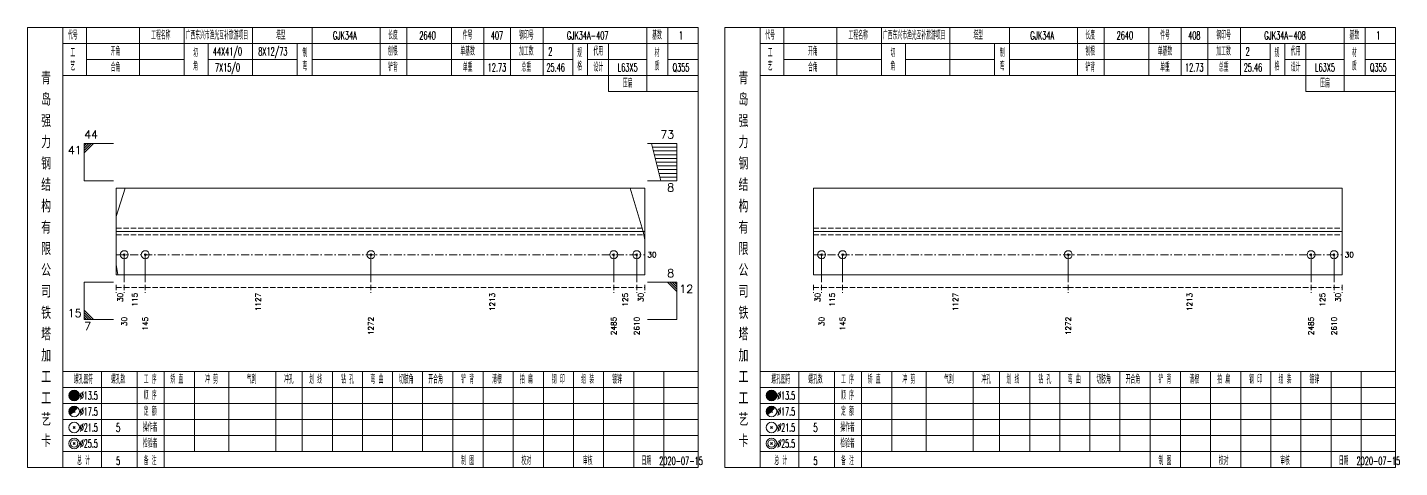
# Model space of a CAD drawing. Extents: x 0 to 2606, y -377 to 6479.
# Drawn here: x 784 to 1299, y 5075 to 5240 of the extents above; entities that cross this region are included whole.
import ezdxf
from ezdxf.enums import TextEntityAlignment as Align

# ---------------------------------------------------------------- set-up
doc = ezdxf.new("R2010")
doc.units = 0
doc.header["$MEASUREMENT"] = 0
doc.linetypes.add('一点画线', pattern=[5.2, 3, -1, 0.2, -1])
doc.linetypes.add('虚线', pattern=[2.75, 2, -0.75])
doc.layers.get('0').update_dxf_attribs({"linetype": 'CONTINUOUS', "lineweight": 25})
doc.layers.add('1', color=7, linetype='CONTINUOUS', lineweight=25)
doc.layers.add('4', color=7, linetype='CONTINUOUS', lineweight=25)
doc.styles.get("Standard").update_dxf_attribs({"font": 'simplex.shx', "width": 0.7, "height": 3, "bigfont": 'gbhzfs.shx'})

msp = doc.modelspace()

# ---------------------------------------------------------------- linework, layer by layer
at = {"color": 7, "linetype": 'Continuous', "lineweight": 13}
for p, q in [((805.5, 5196.5), (816.5, 5196.5)), ((805.5, 5182.5), (805.5, 5196.5)), ((806.38, 5196.5), (805.5, 5195.62)), ((807.25, 5196.5), (805.5, 5194.75)), ((808.12, 5196.5), (805.5, 5193.88)), ((809, 5196.5), (805.5, 5193)), ((1027.6, 5196.5), (1016.6, 5196.5)), ((1021.6, 5182.5), (1018.1, 5196.5)), ((1027.6, 5195.1), (1018.45, 5195.1)), ((1027.6, 5182.5), (1027.6, 5196.5)), ((1027.6, 5193.7), (1018.8, 5193.7)), ((1027.6, 5192.3), (1019.15, 5192.3)), ((1027.6, 5190.9), (1019.5, 5190.9)), ((1027.6, 5189.5), (1019.85, 5189.5)), ((1027.6, 5188.1), (1020.2, 5188.1)), ((1027.6, 5186.7), (1020.55, 5186.7)), ((1027.6, 5185.3), (1020.9, 5185.3)), ((805.5, 5182.5), (816.5, 5182.5)), ((817.5, 5169.15), (820.8, 5179.69)), ((1015, 5163.5), (1010.12, 5179.69)), ((1027.6, 5182.5), (1016.6, 5182.5)), ((1027.6, 5183.9), (1021.25, 5183.9)), ((1015.6, 5160.42), (1015, 5163.5)), ((820.5, 5154.81), (820.5, 5144.5)), ((828.38, 5154.81), (828.38, 5144.5)), ((912.95, 5154.81), (912.95, 5144.5)), ((1003.97, 5154.81), (1003.97, 5144.5)), ((1012.6, 5154.81), (1012.6, 5144.5)), ((1081.9, 5154.81), (1081.9, 5144.5)), ((1089.78, 5154.81), (1089.78, 5144.5)), ((1174.35, 5154.81), (1174.35, 5144.5)), ((1265.37, 5154.81), (1265.37, 5144.5)), ((1274, 5154.81), (1274, 5144.5)), ((817.5, 5151.16), (818.03, 5147.31)), ((805.5, 5144.5), (816.5, 5144.5)), ((805.5, 5144.5), (805.5, 5130.5)), ((1027.6, 5144.5), (1016.6, 5144.5)), ((1024.1, 5144.5), (1027.6, 5141)), ((1024.97, 5144.5), (1027.6, 5141.88)), ((1025.85, 5144.5), (1027.6, 5142.75)), ((1026.72, 5144.5), (1027.6, 5143.62)), ((1027.6, 5144.5), (1027.6, 5130.5)), ((809, 5130.5), (805.5, 5134)), ((808.12, 5130.5), (805.5, 5133.12)), ((807.25, 5130.5), (805.5, 5132.25)), ((806.38, 5130.5), (805.5, 5131.38)), ((805.5, 5130.5), (816.5, 5130.5)), ((1027.6, 5130.5), (1016.6, 5130.5))]:
    msp.add_line(p, q, dxfattribs=at)
at = {"color": 7, "linetype": 'Continuous', "lineweight": 18}
for p, q in [((817.5, 5179.69), (817.5, 5147.31)), ((817.5, 5179.69), (1015.6, 5179.69)), ((1015.6, 5179.69), (1015.6, 5147.31)), ((1078.9, 5179.69), (1078.9, 5147.31)), ((1078.9, 5179.69), (1277, 5179.69)), ((1277, 5179.69), (1277, 5147.31)), ((817.5, 5163.5), (1015.6, 5163.5)), ((1078.9, 5163.5), (1277, 5163.5))]:
    msp.add_line(p, q, dxfattribs=at)
at = {"color": 1, "linetype": '虚线', "lineweight": 18}
for p, q in [((817.5, 5164.69), (1015.6, 5164.69)), ((1078.9, 5164.69), (1277, 5164.69)), ((817.5, 5162.31), (1015.6, 5162.31)), ((1078.9, 5162.31), (1277, 5162.31))]:
    msp.add_line(p, q, dxfattribs=at)
at = {"color": 3, "linetype": '一点画线', "lineweight": 13}
for p, q in [((817.5, 5154.81), (1015.6, 5154.81)), ((1078.9, 5154.81), (1277, 5154.81))]:
    msp.add_line(p, q, dxfattribs=at)
at = {"color": 8, "linetype": '虚线', "lineweight": 9}
for p, q in [((817.5, 5143.5), (817.5, 5140.5)), ((820.5, 5143.5), (820.5, 5140.5)), ((820.5, 5143.5), (820.5, 5140.5)), ((828.38, 5143.5), (828.38, 5140.5)), ((828.38, 5143.5), (828.38, 5140.5)), ((912.95, 5143.5), (912.95, 5140.5)), ((912.95, 5143.5), (912.95, 5140.5)), ((1003.97, 5143.5), (1003.97, 5140.5)), ((1003.97, 5143.5), (1003.97, 5140.5)), ((1012.6, 5143.5), (1012.6, 5140.5)), ((1012.6, 5143.5), (1012.6, 5140.5)), ((1015.6, 5143.5), (1015.6, 5140.5)), ((1078.9, 5143.5), (1078.9, 5140.5)), ((1081.9, 5143.5), (1081.9, 5140.5)), ((1081.9, 5143.5), (1081.9, 5140.5)), ((1089.78, 5143.5), (1089.78, 5140.5)), ((1089.78, 5143.5), (1089.78, 5140.5)), ((1174.35, 5143.5), (1174.35, 5140.5)), ((1174.35, 5143.5), (1174.35, 5140.5)), ((1265.37, 5143.5), (1265.37, 5140.5)), ((1265.37, 5143.5), (1265.37, 5140.5)), ((1274, 5143.5), (1274, 5140.5)), ((1274, 5143.5), (1274, 5140.5)), ((1277, 5143.5), (1277, 5140.5)), ((817.5, 5142.5), (820.5, 5142.5)), ((820.5, 5142.5), (828.38, 5142.5)), ((828.38, 5142.5), (912.95, 5142.5)), ((912.95, 5142.5), (1003.97, 5142.5)), ((1003.97, 5142.5), (1012.6, 5142.5)), ((1012.6, 5142.5), (1015.6, 5142.5)), ((1078.9, 5142.5), (1081.9, 5142.5)), ((1081.9, 5142.5), (1089.78, 5142.5)), ((1089.78, 5142.5), (1174.35, 5142.5)), ((1174.35, 5142.5), (1265.37, 5142.5)), ((1265.37, 5142.5), (1274, 5142.5)), ((1274, 5142.5), (1277, 5142.5))]:
    msp.add_line(p, q, dxfattribs=at)
at = {"layer": '1', "color": 7, "linetype": 'Continuous', "lineweight": 13}
for p, q in [((820.2, 5154.51), (820.8, 5155.11)), ((820.8, 5154.51), (820.2, 5155.11)), ((828.08, 5154.51), (828.68, 5155.11)), ((828.68, 5154.51), (828.08, 5155.11)), ((912.65, 5154.51), (913.25, 5155.11)), ((913.25, 5154.51), (912.65, 5155.11)), ((1003.67, 5154.51), (1004.27, 5155.11)), ((1004.27, 5154.51), (1003.67, 5155.11)), ((1012.3, 5154.51), (1012.9, 5155.11)), ((1012.9, 5154.51), (1012.3, 5155.11)), ((1081.6, 5154.51), (1082.2, 5155.11)), ((1082.2, 5154.51), (1081.6, 5155.11)), ((1089.48, 5154.51), (1090.08, 5155.11)), ((1090.08, 5154.51), (1089.48, 5155.11)), ((1174.05, 5154.51), (1174.65, 5155.11)), ((1174.65, 5154.51), (1174.05, 5155.11)), ((1265.07, 5154.51), (1265.67, 5155.11)), ((1265.67, 5154.51), (1265.07, 5155.11)), ((1273.7, 5154.51), (1274.3, 5155.11)), ((1274.3, 5154.51), (1273.7, 5155.11))]:
    msp.add_line(p, q, dxfattribs=at)
at = {"layer": '1', "color": 7, "linetype": 'Continuous', "lineweight": 18}
for p, q in [((817.5, 5147.31), (1015.6, 5147.31)), ((1078.9, 5147.31), (1277, 5147.31))]:
    msp.add_line(p, q, dxfattribs=at)
at = {"layer": '1', "color": 7, "linetype": 'Continuous', "lineweight": 13}
for centre in [(820.5, 5154.81), (828.38, 5154.81), (912.95, 5154.81), (1003.97, 5154.81), (1012.6, 5154.81), (1081.9, 5154.81), (1089.78, 5154.81), (1174.35, 5154.81), (1265.37, 5154.81), (1274, 5154.81)]:
    msp.add_circle(centre, 1.5, dxfattribs=at)
at = {"layer": '4', "color": 1, "linetype": 'Continuous', "lineweight": 18}
for p, q in [((797.5, 5075), (797.5, 5240)), ((806.4, 5222), (806.4, 5240)), ((826.2, 5222), (826.2, 5240)), ((843, 5222), (843, 5240)), ((868.6, 5222), (868.6, 5240)), ((890.9, 5222), (890.9, 5240)), ((916.4, 5222), (916.4, 5240)), ((926.4, 5222), (926.4, 5240)), ((943.1, 5222), (943.1, 5240)), ((955.3, 5222), (955.3, 5240)), ((965.3, 5222), (965.3, 5240)), ((977.5, 5222), (977.5, 5240)), ((1016.4, 5216), (1016.4, 5240)), ((1024.2, 5222), (1024.2, 5240)), ((1058.9, 5075), (1058.9, 5240)), ((1067.8, 5222), (1067.8, 5240)), ((1087.6, 5222), (1087.6, 5240)), ((1104.4, 5222), (1104.4, 5240)), ((1130, 5222), (1130, 5240)), ((1152.3, 5222), (1152.3, 5240)), ((1177.8, 5222), (1177.8, 5240)), ((1187.8, 5222), (1187.8, 5240)), ((1204.5, 5222), (1204.5, 5240)), ((1216.7, 5222), (1216.7, 5240)), ((1226.7, 5222), (1226.7, 5240)), ((1238.9, 5222), (1238.9, 5240)), ((1277.8, 5216), (1277.8, 5240)), ((1285.6, 5222), (1285.6, 5240)), ((797.5, 5234), (1035.6, 5234)), ((852, 5222), (852, 5234)), ((885.3, 5222), (885.3, 5234)), ((988.6, 5222), (988.6, 5234)), ((994.2, 5222), (994.2, 5234)), ((1002, 5216), (1002, 5234)), ((1058.9, 5234), (1297, 5234)), ((1113.4, 5222), (1113.4, 5234)), ((1146.7, 5222), (1146.7, 5234)), ((1250, 5222), (1250, 5234)), ((1255.6, 5222), (1255.6, 5234)), ((1263.4, 5216), (1263.4, 5234)), ((806.4, 5228), (843, 5228)), ((852, 5228), (885.3, 5228)), ((890.9, 5228), (988.6, 5228)), ((994.2, 5228), (1016.4, 5228)), ((1024.2, 5228), (1035.6, 5228)), ((1067.8, 5228), (1104.4, 5228)), ((1113.4, 5228), (1146.7, 5228)), ((1152.3, 5228), (1250, 5228)), ((1255.6, 5228), (1277.8, 5228)), ((1285.6, 5228), (1297, 5228)), ((797.5, 5222), (1035.6, 5222)), ((1058.9, 5222), (1297, 5222)), ((1002, 5216), (1035.6, 5216)), ((1263.4, 5216), (1297, 5216)), ((797.5, 5111), (1035.6, 5111)), ((812, 5075), (812, 5111)), ((825.3, 5075), (825.3, 5111)), ((835.4, 5075), (835.4, 5111)), ((846.8, 5081), (846.8, 5111)), ((859.7, 5081), (859.7, 5111)), ((877.3, 5081), (877.3, 5111)), ((887.2, 5081), (887.2, 5111)), ((898.5, 5081), (898.5, 5111)), ((909.8, 5081), (909.8, 5111)), ((921.1, 5081), (921.1, 5111)), ((932.3, 5081), (932.3, 5111)), ((943.7, 5081), (943.7, 5111)), ((955, 5081), (955, 5111)), ((966.3, 5081), (966.3, 5111)), ((977.6, 5081), (977.6, 5111)), ((988.9, 5081), (988.9, 5111)), ((1000.2, 5081), (1000.2, 5111)), ((1011.5, 5081), (1011.5, 5111)), ((1022.8, 5081), (1022.8, 5111)), ((1058.9, 5111), (1297, 5111)), ((1073.4, 5075), (1073.4, 5111)), ((1086.7, 5075), (1086.7, 5111)), ((1096.8, 5075), (1096.8, 5111)), ((1108.2, 5081), (1108.2, 5111)), ((1121.1, 5081), (1121.1, 5111)), ((1138.7, 5081), (1138.7, 5111)), ((1148.6, 5081), (1148.6, 5111)), ((1159.9, 5081), (1159.9, 5111)), ((1171.2, 5081), (1171.2, 5111)), ((1182.5, 5081), (1182.5, 5111)), ((1193.7, 5081), (1193.7, 5111)), ((1205.1, 5081), (1205.1, 5111)), ((1216.4, 5081), (1216.4, 5111)), ((1227.7, 5081), (1227.7, 5111)), ((1239, 5081), (1239, 5111)), ((1250.3, 5081), (1250.3, 5111)), ((1261.6, 5081), (1261.6, 5111)), ((1272.9, 5081), (1272.9, 5111)), ((1284.2, 5081), (1284.2, 5111)), ((797.5, 5105), (1035.6, 5105)), ((1058.9, 5105), (1297, 5105)), ((797.5, 5099), (1035.6, 5099)), ((1058.9, 5099), (1297, 5099)), ((797.5, 5093), (1035.6, 5093)), ((1058.9, 5093), (1297, 5093)), ((797.5, 5087), (1035.6, 5087)), ((1058.9, 5087), (1297, 5087)), ((797.5, 5081), (1035.6, 5081)), ((943.7, 5075), (943.7, 5081)), ((955, 5075), (955, 5081)), ((966.3, 5075), (966.3, 5081)), ((977.6, 5075), (977.6, 5081)), ((988.9, 5075), (988.9, 5081)), ((1000.2, 5075), (1000.2, 5081)), ((1011.5, 5075), (1011.5, 5081)), ((1022.8, 5075), (1022.8, 5081)), ((1058.9, 5081), (1297, 5081)), ((1205.1, 5075), (1205.1, 5081)), ((1216.4, 5075), (1216.4, 5081)), ((1227.7, 5075), (1227.7, 5081)), ((1239, 5075), (1239, 5081)), ((1250.3, 5075), (1250.3, 5081)), ((1261.6, 5075), (1261.6, 5081)), ((1272.9, 5075), (1272.9, 5081)), ((1284.2, 5075), (1284.2, 5081))]:
    msp.add_line(p, q, dxfattribs=at)
at = {"layer": '4', "color": 7, "linetype": 'Continuous', "lineweight": 13}
for p, q in [((801.5, 5101.8), (801.9, 5102.2)), ((801.9, 5101.8), (801.5, 5102.2)), ((1062.9, 5101.8), (1063.3, 5102.2)), ((1063.3, 5101.8), (1062.9, 5102.2)), ((801.3, 5089.6), (802.1, 5090.4)), ((802.1, 5089.6), (801.3, 5090.4)), ((1062.7, 5089.6), (1063.5, 5090.4)), ((1063.5, 5089.6), (1062.7, 5090.4)), ((801.3, 5083.6), (802.1, 5084.4)), ((802.1, 5083.6), (801.3, 5084.4)), ((1062.7, 5083.6), (1063.5, 5084.4)), ((1063.5, 5083.6), (1062.7, 5084.4))]:
    msp.add_line(p, q, dxfattribs=at)
at = {"layer": '4', "color": 7, "linetype": 'Continuous', "lineweight": 0}
for p, q in [((801.3, 5095.6), (802.1, 5096.4)), ((801.3, 5096.4), (802.1, 5095.6)), ((1062.7, 5095.6), (1063.5, 5096.4)), ((1062.7, 5096.4), (1063.5, 5095.6))]:
    msp.add_line(p, q, dxfattribs=at)
at = {"layer": '4', "color": 1, "linetype": 'Continuous', "lineweight": 18}
for points in [[(784.2, 5240), (784.2, 5075), (1035.6, 5075), (1035.6, 5240)], [(1045.6, 5240), (1045.6, 5075), (1297, 5075), (1297, 5240)]]:
    msp.add_lwpolyline(points, close=True, dxfattribs=at)
at = {"layer": '4', "color": 7, "linetype": 'Continuous', "lineweight": 13}
for centre, radius in [((801.7, 5102), 2), ((801.7, 5102), 1.8), ((801.7, 5102), 1.6), ((801.7, 5102), 1.4), ((801.7, 5102), 1.2), ((801.7, 5102), 1), ((801.7, 5102), 0.8), ((801.7, 5102), 0.6), ((801.7, 5102), 0.4), ((1063.1, 5102), 2), ((1063.1, 5102), 1.8), ((1063.1, 5102), 1.6), ((1063.1, 5102), 1.4), ((1063.1, 5102), 1.2), ((1063.1, 5102), 1), ((1063.1, 5102), 0.8), ((1063.1, 5102), 0.6), ((1063.1, 5102), 0.4), ((801.7, 5096), 2), ((801.7, 5102), 0.2), ((1063.1, 5096), 2), ((1063.1, 5102), 0.2), ((801.7, 5090), 2), ((1063.1, 5090), 2), ((801.7, 5084), 2), ((801.7, 5084), 1.4), ((1063.1, 5084), 2), ((1063.1, 5084), 1.4)]:
    msp.add_circle(centre, radius, dxfattribs=at)
for centre, radius in [((801.7, 5096), 1.8), ((801.7, 5096), 1.6), ((801.7, 5096), 1.4), ((801.7, 5096), 1.2), ((1063.1, 5096), 1.8), ((1063.1, 5096), 1.6), ((1063.1, 5096), 1.4), ((1063.1, 5096), 1.2), ((801.7, 5096), 1), ((801.7, 5096), 0.8), ((801.7, 5096), 0.6), ((801.7, 5096), 0.4), ((801.7, 5096), 0.2), ((1063.1, 5096), 1), ((1063.1, 5096), 0.8), ((1063.1, 5096), 0.6), ((1063.1, 5096), 0.4), ((1063.1, 5096), 0.2)]:
    msp.add_arc(centre, radius, 45, 225, dxfattribs=at)

# ---------------------------------------------------------------- texts
at = {"color": 7, "linetype": 'Continuous', "lineweight": 13}
msp.add_text('44', height=3, dxfattribs=at).set_placement((805.5, 5197.5), align=Align.BOTTOM_LEFT)
for s, p in [('73', (1026.6, 5197.5)), ('8', (1026.6, 5145.5)), ('15', (804.5, 5130.5))]:
    msp.add_text(s, height=3, dxfattribs=at).set_placement(p, align=Align.BOTTOM_RIGHT)
for s, p in [('41', (804.5, 5195.5)), ('8', (1026.6, 5181.5))]:
    msp.add_text(s, height=3, dxfattribs=at).set_placement(p, align=Align.TOP_RIGHT)
for p in [(1016.6, 5154.81), (1278, 5154.81)]:
    msp.add_text('30', height=2, dxfattribs=at).set_placement(p, align=Align.MIDDLE_LEFT)
for s, p in [('12', (1028.6, 5143.5)), ('7', (805.5, 5129.5))]:
    msp.add_text(s, height=3, dxfattribs=at).set_placement(p, align=Align.TOP_LEFT)
at = {"color": 8, "linetype": 'Continuous', "lineweight": 9}
for s, p in [('30', (819, 5140.5)), ('115', (824.44, 5140.5)), ('1127', (870.66, 5140.5)), ('1213', (958.46, 5140.5)), ('125', (1008.28, 5140.5)), ('30', (1014.1, 5140.5)), ('30', (1080.4, 5140.5)), ('115', (1085.84, 5140.5)), ('1127', (1132.06, 5140.5)), ('1213', (1219.86, 5140.5)), ('125', (1269.68, 5140.5)), ('30', (1275.5, 5140.5))]:
    msp.add_text(s, height=2, rotation=90, dxfattribs=at).set_placement(p, align=Align.MIDDLE_RIGHT)
at = {"layer": '1', "color": 7, "linetype": 'Continuous', "lineweight": 13}
for s, p in [('30', (820.5, 5131.5)), ('145', (828.38, 5131.5)), ('1272', (912.95, 5131.5)), ('2485', (1003.97, 5131.5)), ('2610', (1012.6, 5131.5)), ('30', (1081.9, 5131.5)), ('145', (1089.78, 5131.5)), ('1272', (1174.35, 5131.5)), ('2485', (1265.37, 5131.5)), ('2610', (1274, 5131.5))]:
    msp.add_text(s, height=2, rotation=90, dxfattribs=at).set_placement(p, align=Align.MIDDLE_RIGHT)
at = {"layer": '4', "color": 1, "linetype": 'Continuous', "lineweight": 13}
for s, height, width, p in [('代号', 3, 0.6, (801.2, 5237)), ('工程名称', 3, 0.6, (834.2, 5237)), ('广西东兴市渔光互补旅游项目', 3, 0.6, (855.2, 5237)), ('塔型', 3, 0.6, (879.2, 5237)), ('GJK34A', 3, 0.6, (903.2, 5237)), ('长度', 3, 0.6, (921.2, 5237)), ('2640', 3, 0.6, (934.2, 5237)), ('件号', 3, 0.6, (949.2, 5237)), ('407', 3, 0.6, (960.2, 5237)), ('钢印号', 3, 0.6, (971.2, 5237)), ('GJK34A-407', 3, 0.6, (994.2, 5237)), ('基数', 3, 0.6, (1020.2, 5237)), ('1', 3, 0.6, (1029.2, 5237)), ('代号', 3, 0.6, (1062.6, 5237)), ('工程名称', 3, 0.6, (1095.6, 5237)), ('广西东兴市渔光互补旅游项目', 3, 0.6, (1116.6, 5237)), ('塔型', 3, 0.6, (1140.6, 5237)), ('GJK34A', 3, 0.6, (1164.6, 5237)), ('长度', 3, 0.6, (1182.6, 5237)), ('2640', 3, 0.6, (1195.6, 5237)), ('件号', 3, 0.6, (1210.6, 5237)), ('408', 3, 0.6, (1221.6, 5237)), ('钢印号', 3, 0.6, (1232.6, 5237)), ('GJK34A-408', 3, 0.6, (1255.6, 5237)), ('基数', 3, 0.6, (1281.6, 5237)), ('1', 3, 0.6, (1290.6, 5237)), ('工', 3, 0.6, (801.2, 5230.4)), ('开角', 3, 0.6, (817.2, 5231)), ('切', 3, 0.6, (847.2, 5230.4)), ('44X41/0', 3, 0.6, (859.2, 5231)), ('8X12/73', 3, 0.6, (876.2, 5231)), ('制', 3, 0.6, (888.2, 5230.4)), ('刨根', 3, 0.6, (921.2, 5231)), ('单基数', 3, 0.6, (949.2, 5231)), ('加工数', 3, 0.6, (971.2, 5231)), ('2', 3, 0.6, (980.2, 5231)), ('规', 3, 0.6, (991.2, 5230.4)), ('代用', 3, 0.6, (998.2, 5231)), ('材', 3, 0.6, (1020.2, 5230.4)), ('工', 3, 0.6, (1062.6, 5230.4)), ('开角', 3, 0.6, (1078.6, 5231)), ('切', 3, 0.6, (1108.6, 5230.4)), ('制', 3, 0.6, (1149.6, 5230.4)), ('刨根', 3, 0.6, (1182.6, 5231)), ('单基数', 3, 0.6, (1210.6, 5231)), ('加工数', 3, 0.6, (1232.6, 5231)), ('2', 3, 0.6, (1241.6, 5231)), ('规', 3, 0.6, (1252.6, 5230.4)), ('代用', 3, 0.6, (1259.6, 5231)), ('材', 3, 0.6, (1281.6, 5230.4)), ('艺', 3, 0.6, (801.2, 5225.4)), ('合角', 3, 0.6, (817.2, 5225)), ('角', 3, 0.6, (847.2, 5225.4)), ('7X15/0', 3, 0.6, (859.2, 5225)), ('弯', 3, 0.6, (888.2, 5225.4)), ('铲背', 3, 0.6, (921.2, 5225)), ('单重', 3, 0.6, (949.2, 5225)), ('12.73', 3, 0.6, (960.2, 5225)), ('总重', 3, 0.6, (971.2, 5225)), ('25.46', 3, 0.6, (982.2, 5225)), ('格', 3, 0.6, (991.2, 5225.4)), ('设计', 3, 0.6, (998.2, 5225)), ('L63X5', 3, 0.6, (1009.2, 5225)), ('质', 3, 0.6, (1020.2, 5225.4)), ('Q355', 3, 0.6, (1029.2, 5225)), ('艺', 3, 0.6, (1062.6, 5225.4)), ('合角', 3, 0.6, (1078.6, 5225)), ('角', 3, 0.6, (1108.6, 5225.4)), ('弯', 3, 0.6, (1149.6, 5225.4)), ('铲背', 3, 0.6, (1182.6, 5225)), ('单重', 3, 0.6, (1210.6, 5225)), ('12.73', 3, 0.6, (1221.6, 5225)), ('总重', 3, 0.6, (1232.6, 5225)), ('25.46', 3, 0.6, (1243.6, 5225)), ('格', 3, 0.6, (1252.6, 5225.4)), ('设计', 3, 0.6, (1259.6, 5225)), ('L63X5', 3, 0.6, (1270.6, 5225)), ('质', 3, 0.6, (1281.6, 5225.4)), ('Q355', 3, 0.6, (1290.6, 5225)), ('青', 4.6, 0.8, (791.2, 5221)), ('压扁', 3, 0.6, (1009.2, 5219)), ('青', 4.6, 0.8, (1052.6, 5221)), ('压扁', 3, 0.6, (1270.6, 5219)), ('岛', 4.6, 0.8, (791.2, 5213)), ('岛', 4.6, 0.8, (1052.6, 5213)), ('强', 4.6, 0.8, (791.2, 5205)), ('强', 4.6, 0.8, (1052.6, 5205)), ('力', 4.6, 0.8, (791.2, 5197)), ('力', 4.6, 0.8, (1052.6, 5197)), ('钢', 4.6, 0.8, (791.2, 5189)), ('钢', 4.6, 0.8, (1052.6, 5189)), ('结', 4.6, 0.8, (791.2, 5181)), ('结', 4.6, 0.8, (1052.6, 5181)), ('构', 4.6, 0.8, (791.2, 5173)), ('构', 4.6, 0.8, (1052.6, 5173)), ('有', 4.6, 0.8, (791.2, 5165)), ('有', 4.6, 0.8, (1052.6, 5165)), ('限', 4.6, 0.8, (791.2, 5157)), ('限', 4.6, 0.8, (1052.6, 5157)), ('公', 4.6, 0.8, (791.2, 5149)), ('公', 4.6, 0.8, (1052.6, 5149)), ('司', 4.6, 0.8, (791.2, 5141)), ('司', 4.6, 0.8, (1052.6, 5141)), ('铁', 4.6, 0.8, (791.2, 5133)), ('铁', 4.6, 0.8, (1052.6, 5133)), ('塔', 4.6, 0.8, (791.2, 5125)), ('塔', 4.6, 0.8, (1052.6, 5125)), ('加', 4.6, 0.8, (791.2, 5117)), ('加', 4.6, 0.8, (1052.6, 5117)), ('工', 4.6, 0.8, (791.2, 5109)), ('螺孔图符', 3, 0.6, (805.2, 5108)), ('螺孔数', 3, 0.6, (818.2, 5108)), ('工 序', 3, 0.6, (830.2, 5108)), ('矫 直', 3, 0.6, (840.2, 5108)), ('冲 剪', 3, 0.6, (853.2, 5108)), ('气割', 3, 0.6, (868.2, 5108)), ('冲孔', 3, 0.6, (882.2, 5108)), ('划 线', 3, 0.6, (892.2, 5108)), ('钻 孔', 3, 0.6, (904.2, 5108)), ('弯 曲', 3, 0.6, (915.2, 5108)), ('切肢角', 3, 0.6, (926.2, 5108)), ('开合角', 3, 0.6, (937.2, 5108)), ('铲 背', 3, 0.6, (949.2, 5108)), ('清根', 3, 0.6, (960.2, 5108)), ('拍 扁', 3, 0.6, (971.2, 5108)), ('钢 印', 3, 0.6, (983.2, 5108)), ('组 装', 3, 0.6, (994.2, 5108)), ('镀锌', 3, 0.6, (1005.2, 5108)), ('工', 4.6, 0.8, (1052.6, 5109)), ('螺孔图符', 3, 0.6, (1066.6, 5108)), ('螺孔数', 3, 0.6, (1079.6, 5108)), ('工 序', 3, 0.6, (1091.6, 5108)), ('矫 直', 3, 0.6, (1101.6, 5108)), ('冲 剪', 3, 0.6, (1114.6, 5108)), ('气割', 3, 0.6, (1129.6, 5108)), ('冲孔', 3, 0.6, (1143.6, 5108)), ('划 线', 3, 0.6, (1153.6, 5108)), ('钻 孔', 3, 0.6, (1165.6, 5108)), ('弯 曲', 3, 0.6, (1176.6, 5108)), ('切肢角', 3, 0.6, (1187.6, 5108)), ('开合角', 3, 0.6, (1198.6, 5108)), ('铲 背', 3, 0.6, (1210.6, 5108)), ('清根', 3, 0.6, (1221.6, 5108)), ('拍 扁', 3, 0.6, (1232.6, 5108)), ('钢 印', 3, 0.6, (1244.6, 5108)), ('组 装', 3, 0.6, (1255.6, 5108)), ('镀锌', 3, 0.6, (1266.6, 5108)), ('工', 4.6, 0.8, (791.2, 5101)), ('%%C13.5', 3, 0.5, (807.2, 5102)), ('顺 序', 3, 0.6, (830.2, 5102)), ('工', 4.6, 0.8, (1052.6, 5101)), ('%%C13.5', 3, 0.5, (1068.6, 5102)), ('顺 序', 3, 0.6, (1091.6, 5102)), ('%%C17.5', 3, 0.5, (807.2, 5096)), ('定 额', 3, 0.6, (830.2, 5096)), ('%%C17.5', 3, 0.5, (1068.6, 5096)), ('定 额', 3, 0.6, (1091.6, 5096)), ('艺', 4.6, 0.8, (791.2, 5093)), ('艺', 4.6, 0.8, (1052.6, 5093)), ('卡', 4.6, 0.8, (791.2, 5085)), ('%%C21.5', 3, 0.5, (807.2, 5090)), ('5', 3.2, 0.6, (818.2, 5090)), ('操作者', 3, 0.6, (830.2, 5090)), ('卡', 4.6, 0.8, (1052.6, 5085)), ('%%C21.5', 3, 0.5, (1068.6, 5090)), ('5', 3.2, 0.6, (1079.6, 5090)), ('操作者', 3, 0.6, (1091.6, 5090)), ('%%C25.5', 3, 0.5, (807.2, 5084)), ('检验者', 3, 0.6, (830.2, 5084)), ('%%C25.5', 3, 0.5, (1068.6, 5084)), ('检验者', 3, 0.6, (1091.6, 5084)), ('总 计', 3, 0.6, (805.2, 5077.5)), ('5', 3, 0.6, (818.2, 5077.5)), ('备 注', 3, 0.6, (830.2, 5077.5)), ('制 图', 3, 0.6, (949.2, 5077.5)), ('校对', 3, 0.6, (971.2, 5077.5)), ('审核', 3, 0.6, (994.2, 5077.5)), ('日期', 3, 0.6, (1016.2, 5077.5)), ('2020-07-15', 3, 0.6, (1029.2, 5077.5)), ('总 计', 3, 0.6, (1066.6, 5077.5)), ('5', 3, 0.6, (1079.6, 5077.5)), ('备 注', 3, 0.6, (1091.6, 5077.5)), ('制 图', 3, 0.6, (1210.6, 5077.5)), ('校对', 3, 0.6, (1232.6, 5077.5)), ('审核', 3, 0.6, (1255.6, 5077.5)), ('日期', 3, 0.6, (1277.6, 5077.5)), ('2020-07-15', 3, 0.6, (1290.6, 5077.5))]:
    msp.add_text(s, height=height, dxfattribs=dict(at, width=width)).set_placement(p, align=Align.MIDDLE_CENTER)

doc.saveas('drawing.dxf')
